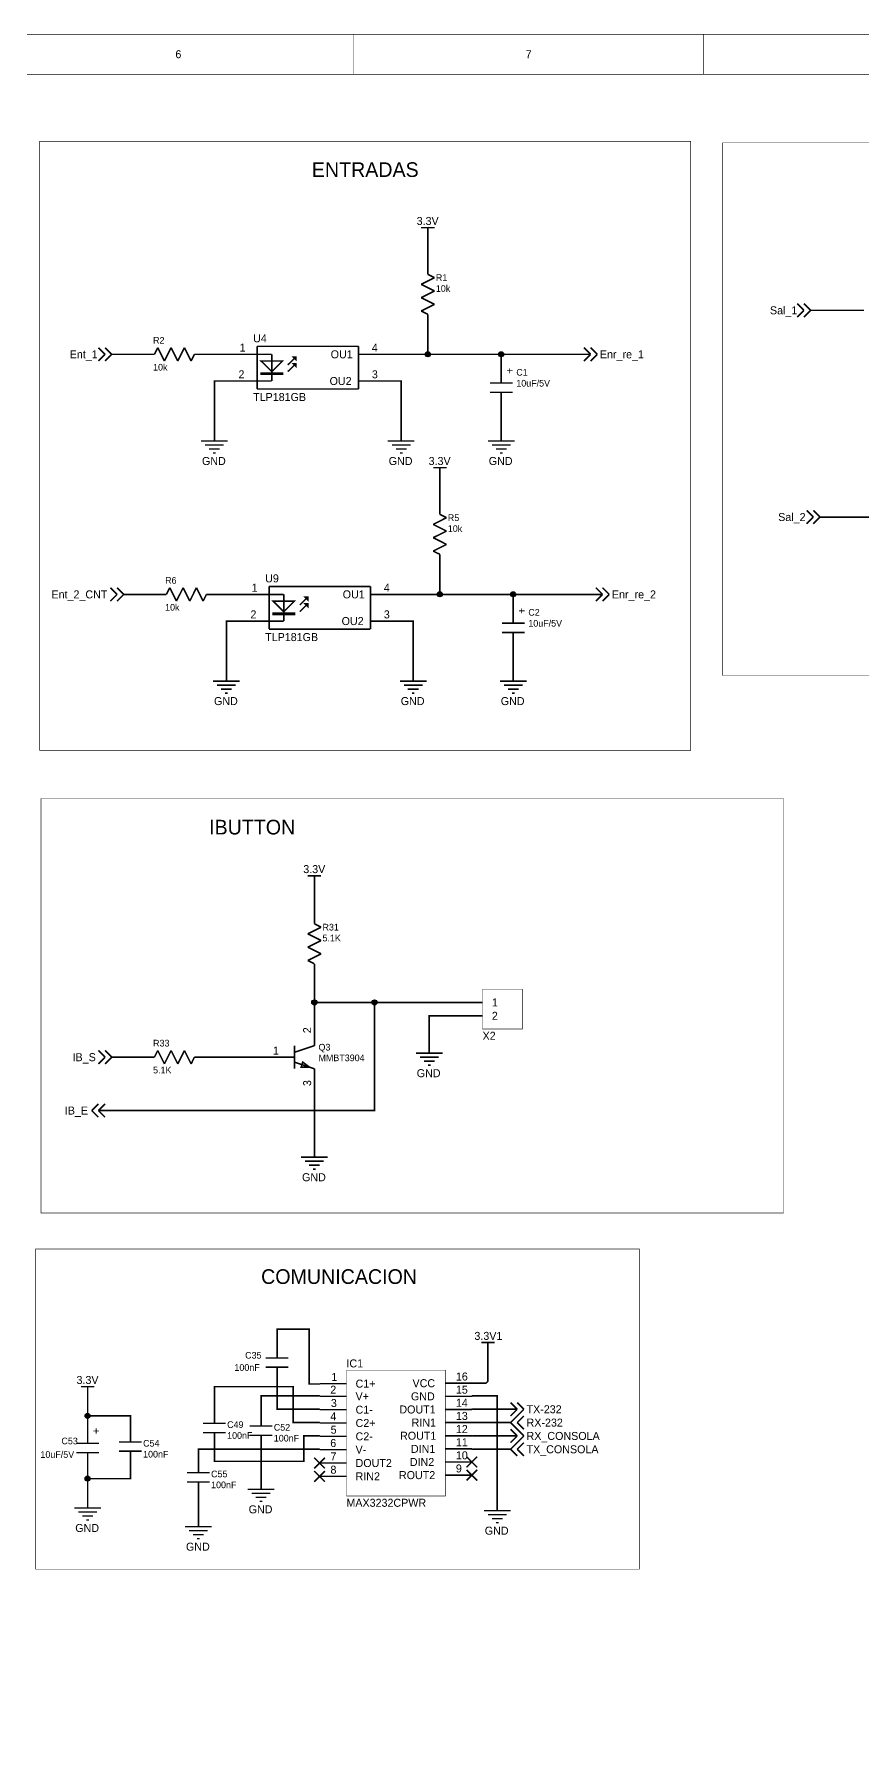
# Model space of a CAD drawing. Header units: millimetres. Extents: x 0 to 800, y 0 to 566.
# Drawn here: x 339.3 to 497, y 242.9 to 566.5 of the extents above; entities that cross this region are included whole.
import ezdxf

# ---------------------------------------------------------------- set-up
doc = ezdxf.new("R2010")
doc.units = ezdxf.units.MM
doc.layers.add('Sheet', color=255, linetype='Continuous')

msp = doc.modelspace()

# ---------------------------------------------------------------- linework, layer by layer
at = {"layer": 'Sheet'}
for points, const_width in [([(0, 566.42), (800.06, 566.42), (800.06, 0.04), (0, 0.04), (0, 566.42)], 0.0991), ([(400.05, 558.8), (400.05, 566.42)], 0.0991), ([(466.73, 558.8), (466.73, 566.42)], 0.0991), ([(7.62, 558.8), (792.44, 558.8), (792.44, 7.66), (7.62, 7.66), (7.62, 558.8)], 0.0991), ([(340.36, 546.02), (464.32, 546.02), (464.32, 430.06), (340.36, 430.06), (340.36, 546.02)], 0.0991), ([(470.41, 545.75), (563.57, 545.75), (563.57, 444.29), (470.41, 444.29), (470.41, 545.75)], 0.0991), ([(413, 529.59), (415.54, 529.59)], 0.3), ([(414.27, 527.05), (414.27, 529.59)], 0.3), ([(414.27, 523.24), (414.27, 527.05)], 0.3), ([(414.27, 520.7), (414.27, 523.24)], 0.3), ([(415.54, 520.06), (413, 518.79)], 0.3), ([(413, 518.79), (415.54, 517.52)], 0.3), ([(414.27, 520.7), (415.54, 520.06)], 0.3), ([(415.54, 517.52), (413, 516.25)], 0.3), ([(413, 516.25), (415.54, 514.99)], 0.3), ([(415.54, 514.99), (413, 513.71)], 0.3), ([(485.9, 513.84), (484.63, 515.11)], 0.3), ([(487.17, 513.84), (485.9, 515.11)], 0.3), ([(413, 513.71), (414.27, 513.08)], 0.3), ([(414.27, 513.08), (414.27, 510.54)], 0.3), ([(485.9, 513.84), (484.63, 512.57)], 0.3), ([(487.17, 513.84), (485.9, 512.57)], 0.3), ([(487.68, 513.84), (487.17, 513.84)], 0.3), ([(494.79, 513.84), (487.68, 513.84)], 0.3), ([(497.33, 513.84), (494.79, 513.84)], 0.3), ([(404.11, 505.46), (414.27, 505.46), (414.27, 510.54)], 0.3), ([(352.81, 505.46), (351.54, 506.73)], 0.3), ([(352.81, 505.46), (351.54, 504.19)], 0.3), ([(354.08, 505.46), (352.81, 506.73)], 0.3), ([(354.08, 505.46), (352.81, 504.19)], 0.3), ([(354.58, 505.46), (354.08, 505.46)], 0.3), ([(354.58, 505.46), (359.66, 505.46)], 0.3), ([(362.2, 505.46), (359.66, 505.46)], 0.3), ([(362.84, 506.73), (362.2, 505.46)], 0.3), ([(364.11, 504.19), (362.84, 506.73)], 0.3), ([(365.38, 506.73), (364.11, 504.19)], 0.3), ([(366.65, 504.19), (365.38, 506.73)], 0.3), ([(367.92, 506.73), (366.65, 504.19)], 0.3), ([(369.19, 504.19), (367.92, 506.73)], 0.3), ([(369.82, 505.46), (369.19, 504.19)], 0.3), ([(369.82, 505.46), (372.36, 505.46)], 0.3), ([(378.71, 505.46), (372.36, 505.46)], 0.3), ([(381.25, 505.46), (378.71, 505.46)], 0.3), ([(381.25, 505.46), (384.56, 505.46)], 0.3), ([(381.76, 506.98), (381.76, 498.86)], 0.3), ([(381.76, 506.98), (401.07, 506.98)], 0.3), ([(384.56, 505.46), (384.56, 500.38)], 0.3), ([(389.13, 504.95), (387.6, 503.43)], 0.3), ([(401.07, 506.98), (401.07, 498.86)], 0.3), ([(401.57, 505.46), (401.07, 505.46)], 0.3), ([(401.57, 505.46), (404.11, 505.46)], 0.3), ([(428.24, 502.92), (428.24, 505.46), (414.27, 505.46)], 0.3), ([(443.48, 505.46), (428.24, 505.46)], 0.3), ([(443.48, 505.46), (445.26, 505.46)], 0.3), ([(445.26, 505.46), (443.99, 506.73)], 0.3), ([(445.26, 505.46), (443.99, 504.19)], 0.3), ([(446.53, 505.46), (445.26, 506.73)], 0.3), ([(446.53, 505.46), (445.26, 504.19)], 0.3), ([(389.13, 503.68), (387.6, 502.16)], 0.3), ([(428.24, 500.38), (428.24, 502.92)], 0.3), ([(378.71, 500.38), (373.63, 500.38), (373.63, 491.49)], 0.3), ([(381.25, 500.38), (378.71, 500.38)], 0.3), ([(381.25, 500.38), (384.56, 500.38)], 0.3), ([(381.76, 498.86), (401.07, 498.86)], 0.3), ([(401.07, 500.38), (401.57, 500.38)], 0.3), ([(401.57, 500.38), (404.11, 500.38)], 0.3), ([(404.11, 500.38), (409.19, 500.38), (409.19, 491.49)], 0.3), ([(430.4, 500), (426.08, 500)], 0.3), ([(426.08, 498.22), (430.4, 498.22)], 0.3), ([(428.24, 500), (428.24, 500.38)], 0.3), ([(428.24, 497.84), (428.24, 498.22)], 0.3), ([(428.24, 497.84), (428.24, 495.3)], 0.3), ([(428.24, 495.3), (428.24, 491.49)], 0.3), ([(371.09, 488.95), (376.17, 488.95)], 0.3), ([(373.63, 491.49), (373.63, 488.95)], 0.3), ([(406.65, 488.95), (411.73, 488.95)], 0.3), ([(409.19, 491.49), (409.19, 488.95)], 0.3), ([(425.7, 488.95), (430.78, 488.95)], 0.3), ([(428.24, 491.49), (428.24, 488.95)], 0.3), ([(371.86, 488.19), (375.41, 488.19)], 0.3), ([(372.62, 487.43), (374.65, 487.43)], 0.3), ([(373.38, 486.66), (373.89, 486.66)], 0.3), ([(407.42, 488.19), (410.97, 488.19)], 0.3), ([(408.18, 487.43), (410.21, 487.43)], 0.3), ([(408.94, 486.66), (409.45, 486.66)], 0.3), ([(426.47, 488.19), (430.02, 488.19)], 0.3), ([(427.23, 487.43), (429.26, 487.43)], 0.3), ([(427.99, 486.66), (428.5, 486.66)], 0.3), ([(415.29, 483.87), (417.83, 483.87)], 0.3), ([(416.56, 481.33), (416.56, 483.87)], 0.3), ([(416.56, 477.52), (416.56, 481.33)], 0.3), ([(416.56, 474.98), (416.56, 477.52)], 0.3), ([(487.68, 474.47), (486.41, 475.74)], 0.3), ([(488.95, 474.47), (487.68, 475.74)], 0.3), ([(417.83, 474.35), (415.29, 473.07)], 0.3), ([(415.29, 473.07), (417.83, 471.8)], 0.3), ([(416.56, 474.98), (417.83, 474.35)], 0.3), ([(487.68, 474.47), (486.41, 473.2)], 0.3), ([(488.95, 474.47), (487.68, 473.2)], 0.3), ([(489.46, 474.47), (488.95, 474.47)], 0.3), ([(496.57, 474.47), (489.46, 474.47)], 0.3), ([(499.11, 474.47), (496.57, 474.47)], 0.3), ([(417.83, 471.8), (415.29, 470.54)], 0.3), ([(415.29, 470.54), (417.83, 469.26)], 0.3), ([(417.83, 469.26), (415.29, 467.99)], 0.3), ([(415.29, 467.99), (416.56, 467.36)], 0.3), ([(416.56, 467.36), (416.56, 464.82)], 0.3), ([(406.4, 459.74), (416.56, 459.74), (416.56, 464.82)], 0.3), ([(355.09, 459.74), (353.82, 461.01)], 0.3), ([(355.09, 459.74), (353.82, 458.47)], 0.3), ([(356.36, 459.74), (355.09, 461.01)], 0.3), ([(356.36, 459.74), (355.09, 458.47)], 0.3), ([(356.87, 459.74), (356.36, 459.74)], 0.3), ([(356.87, 459.74), (361.95, 459.74)], 0.3), ([(364.49, 459.74), (361.95, 459.74)], 0.3), ([(365.12, 461.01), (364.49, 459.74)], 0.3), ([(366.39, 458.47), (365.12, 461.01)], 0.3), ([(367.67, 461.01), (366.39, 458.47)], 0.3), ([(368.94, 458.47), (367.67, 461.01)], 0.3), ([(370.2, 461.01), (368.94, 458.47)], 0.3), ([(371.48, 458.47), (370.2, 461.01)], 0.3), ([(372.11, 459.74), (371.48, 458.47)], 0.3), ([(372.11, 459.74), (374.65, 459.74)], 0.3), ([(381, 459.74), (374.65, 459.74)], 0.3), ([(383.54, 459.74), (381, 459.74)], 0.3), ([(383.54, 459.74), (386.84, 459.74)], 0.3), ([(384.05, 461.26), (384.05, 453.14)], 0.3), ([(384.05, 461.26), (403.35, 461.26)], 0.3), ([(386.84, 459.74), (386.84, 454.66)], 0.3), ([(403.35, 461.26), (403.35, 453.14)], 0.3), ([(403.86, 459.74), (403.35, 459.74)], 0.3), ([(403.86, 459.74), (406.4, 459.74)], 0.3), ([(430.53, 457.2), (430.53, 459.74), (416.56, 459.74)], 0.3), ([(445.77, 459.74), (430.53, 459.74)], 0.3), ([(445.77, 459.74), (447.55, 459.74)], 0.3), ([(447.55, 459.74), (446.28, 461.01)], 0.3), ([(447.55, 459.74), (446.28, 458.47)], 0.3), ([(448.82, 459.74), (447.55, 461.01)], 0.3), ([(448.82, 459.74), (447.55, 458.47)], 0.3), ([(391.41, 459.23), (389.89, 457.71)], 0.3), ([(391.41, 457.96), (389.89, 456.44)], 0.3), ([(430.53, 454.66), (430.53, 457.2)], 0.3), ([(381, 454.66), (375.92, 454.66), (375.92, 445.77)], 0.3), ([(383.54, 454.66), (381, 454.66)], 0.3), ([(383.54, 454.66), (386.84, 454.66)], 0.3), ([(384.05, 453.14), (403.35, 453.14)], 0.3), ([(403.35, 454.66), (403.86, 454.66)], 0.3), ([(403.86, 454.66), (406.4, 454.66)], 0.3), ([(406.4, 454.66), (411.48, 454.66), (411.48, 445.77)], 0.3), ([(432.69, 454.28), (428.37, 454.28)], 0.3), ([(430.53, 454.28), (430.53, 454.66)], 0.3), ([(428.37, 452.5), (432.69, 452.5)], 0.3), ([(430.53, 452.12), (430.53, 452.5)], 0.3), ([(430.53, 452.12), (430.53, 449.58)], 0.3), ([(430.53, 449.58), (430.53, 445.77)], 0.3), ([(373.38, 443.23), (378.46, 443.23)], 0.3), ([(375.92, 445.77), (375.92, 443.23)], 0.3), ([(408.94, 443.23), (414.02, 443.23)], 0.3), ([(411.48, 445.77), (411.48, 443.23)], 0.3), ([(427.99, 443.23), (433.07, 443.23)], 0.3), ([(430.53, 445.77), (430.53, 443.23)], 0.3), ([(374.14, 442.47), (377.7, 442.47)], 0.3), ([(374.9, 441.71), (376.94, 441.71)], 0.3), ([(375.67, 440.94), (376.17, 440.94)], 0.3), ([(409.7, 442.47), (413.26, 442.47)], 0.3), ([(410.46, 441.71), (412.5, 441.71)], 0.3), ([(411.23, 440.94), (411.73, 440.94)], 0.3), ([(428.75, 442.47), (432.31, 442.47)], 0.3), ([(429.51, 441.71), (431.55, 441.71)], 0.3), ([(430.28, 440.94), (430.78, 440.94)], 0.3), ([(340.61, 420.88), (482, 420.88), (482, 341.93), (340.61, 341.93), (340.61, 420.88)], 0.0991), ([(391.41, 406.15), (393.95, 406.15)], 0.3), ([(392.68, 403.61), (392.68, 406.15)], 0.3), ([(392.68, 403.61), (392.68, 399.54)], 0.3), ([(392.68, 397), (392.68, 399.54)], 0.3), ([(393.95, 396.37), (391.41, 395.1)], 0.3), ([(391.41, 395.1), (393.95, 393.83)], 0.3), ([(392.68, 397), (393.95, 396.37)], 0.3), ([(393.95, 393.83), (391.41, 392.56)], 0.3), ([(391.41, 392.56), (393.95, 391.29)], 0.3), ([(393.95, 391.29), (391.41, 390.02)], 0.3), ([(391.41, 390.02), (392.68, 389.38)], 0.3), ([(392.68, 389.38), (392.68, 386.84)], 0.3), ([(392.68, 386.84), (392.68, 382.02), (392.68, 376.68)], 0.3), ([(353.31, 361.44), (404.11, 361.44), (404.11, 382.02), (392.68, 382.02)], 0.3), ([(404.11, 382.02), (419.61, 382.02)], 0.3), ([(424.69, 382.02), (419.61, 382.02)], 0.3), ([(424.69, 384.56), (432.27, 384.56), (432.27, 376.98), (424.69, 376.98), (424.69, 384.56)], 0.0991), ([(419.61, 379.48), (414.53, 379.48), (414.53, 374.9)], 0.3), ([(424.69, 379.48), (419.61, 379.48)], 0.3), ([(392.68, 374.14), (392.68, 376.68)], 0.3), ([(352.81, 371.6), (351.54, 372.87)], 0.3), ([(354.08, 371.6), (352.81, 372.87)], 0.3), ([(362.84, 372.87), (362.2, 371.6)], 0.3), ([(364.11, 370.33), (362.84, 372.87)], 0.3), ([(365.38, 372.87), (364.11, 370.33)], 0.3), ([(366.65, 370.33), (365.38, 372.87)], 0.3), ([(367.92, 372.87), (366.65, 370.33)], 0.3), ([(369.19, 370.33), (367.92, 372.87)], 0.3), ([(392.68, 373.81), (388.87, 372.54)], 0.3), ([(388.87, 373.81), (388.87, 369.39)], 0.3), ([(392.68, 374.14), (392.68, 373.81)], 0.3), ([(411.99, 372.36), (417.07, 372.36)], 0.3), ([(414.53, 374.9), (414.53, 372.36)], 0.3), ([(352.81, 371.6), (351.54, 370.33)], 0.3), ([(354.08, 371.6), (352.81, 370.33)], 0.3), ([(354.58, 371.6), (354.08, 371.6)], 0.3), ([(354.58, 371.6), (359.66, 371.6)], 0.3), ([(362.2, 371.6), (359.66, 371.6)], 0.3), ([(369.82, 371.6), (369.19, 370.33)], 0.3), ([(369.82, 371.6), (372.36, 371.6)], 0.3), ([(372.36, 371.6), (385.06, 371.6)], 0.3), ([(387.6, 371.6), (385.06, 371.6)], 0.3), ([(388.87, 371.6), (387.6, 371.6)], 0.3), ([(392.68, 369.39), (388.87, 370.66)], 0.3), ([(392.68, 369.39), (392.68, 369.06)], 0.3), ([(392.68, 369.06), (392.68, 366.52)], 0.3), ([(412.75, 371.6), (416.31, 371.6)], 0.3), ([(413.51, 370.84), (415.54, 370.84)], 0.3), ([(414.27, 370.08), (414.78, 370.08)], 0.3), ([(392.68, 366.52), (392.68, 355.09)], 0.3), ([(350.27, 361.44), (351.54, 362.71)], 0.3), ([(351.54, 361.44), (352.81, 362.71)], 0.3), ([(350.27, 361.44), (351.54, 360.17)], 0.3), ([(351.54, 361.44), (352.81, 360.17)], 0.3), ([(353.31, 361.44), (351.54, 361.44)], 0.3), ([(390.14, 352.55), (395.22, 352.55)], 0.3), ([(392.68, 355.09), (392.68, 352.55)], 0.3), ([(390.91, 351.79), (394.46, 351.79)], 0.3), ([(391.67, 351.03), (393.7, 351.03)], 0.3), ([(392.43, 350.27), (392.94, 350.27)], 0.3), ([(339.6, 335.07), (454.56, 335.07), (454.56, 274.11), (339.6, 274.11), (339.6, 335.07)], 0.0991), ([(385.57, 317.25), (385.57, 319.79), (391.67, 319.79), (391.67, 309.37), (393.6, 309.37), (393.66, 309.43)], 0.3), ([(385.57, 314.71), (385.57, 317.25)], 0.3), ([(424.43, 317.25), (426.97, 317.25)], 0.3), ([(425.7, 314.71), (425.7, 317.25)], 0.3), ([(387.73, 314.32), (383.41, 314.32)], 0.3), ([(385.57, 314.71), (385.57, 314.32)], 0.3), ([(422.66, 309.51), (425.33, 309.51), (425.7, 309.88), (425.7, 314.71)], 0.3), ([(383.41, 312.55), (387.73, 312.55)], 0.3), ([(385.57, 312.55), (385.57, 312.17)], 0.3), ([(385.57, 312.17), (385.57, 309.63)], 0.3), ([(398.77, 312.01), (417.61, 312.01), (417.61, 288.05), (398.77, 288.05), (398.77, 312.01)], 0.0991), ([(348.23, 308.86), (350.77, 308.86)], 0.3), ([(349.5, 306.32), (349.5, 308.86)], 0.3), ([(393.66, 301.93), (393.58, 302.01), (388.62, 302.01), (388.62, 308.86), (373.63, 308.86), (373.63, 304.8)], 0.3), ([(393.66, 304.47), (393.58, 304.55), (385.57, 304.55), (385.57, 309.63)], 0.3), ([(398.74, 309.43), (393.66, 309.43)], 0.3), ([(417.58, 309.51), (422.66, 309.51)], 0.3), ([(349.5, 306.32), (349.5, 303.28)], 0.3), ([(373.63, 302.26), (373.63, 304.8)], 0.3), ([(393.66, 307.01), (393.58, 307.09), (382.52, 307.09), (382.52, 304.29)], 0.3), ([(382.52, 301.75), (382.52, 304.29)], 0.3), ([(398.74, 307.01), (393.66, 307.01)], 0.3), ([(398.74, 304.47), (393.66, 304.47)], 0.3), ([(417.58, 307.01), (422.66, 307.01)], 0.3), ([(417.58, 304.51), (422.66, 304.51)], 0.3), ([(427.48, 287.78), (427.48, 307.09), (422.74, 307.09), (422.66, 307.01)], 0.3), ([(429.51, 304.55), (422.7, 304.55), (422.66, 304.51)], 0.3), ([(429.51, 304.55), (431.29, 304.55)], 0.3), ([(431.29, 304.55), (430.02, 305.82)], 0.3), ([(431.29, 304.55), (430.02, 303.28)], 0.3), ([(432.56, 304.55), (431.29, 305.82)], 0.3), ([(432.56, 304.55), (431.29, 303.28)], 0.3), ([(349.5, 300.99), (349.5, 303.28), (357.63, 303.28), (357.63, 301.24)], 0.3), ([(349.5, 298.45), (349.5, 300.99)], 0.3), ([(357.63, 298.7), (357.63, 301.24)], 0.3), ([(375.79, 301.88), (371.48, 301.88)], 0.3), ([(373.63, 301.88), (373.63, 302.26)], 0.3), ([(384.68, 301.37), (380.37, 301.37)], 0.3), ([(382.52, 301.37), (382.52, 301.75)], 0.3), ([(398.74, 301.93), (393.66, 301.93)], 0.3), ([(417.58, 302.01), (422.66, 302.01)], 0.3), ([(429.51, 302.01), (422.66, 302.01)], 0.3), ([(429.51, 302.01), (430.02, 302.01)], 0.3), ([(430.02, 302.01), (431.29, 303.28)], 0.3), ([(430.02, 302.01), (431.29, 300.74)], 0.3), ([(431.29, 302.01), (432.56, 303.28)], 0.3), ([(431.29, 302.01), (432.56, 300.74)], 0.3), ([(351.66, 298.07), (347.35, 298.07)], 0.3), ([(349.5, 298.07), (349.5, 298.45)], 0.3), ([(359.79, 298.32), (355.47, 298.32)], 0.3), ([(357.63, 298.32), (357.63, 298.7)], 0.3), ([(371.48, 300.1), (375.79, 300.1)], 0.3), ([(373.63, 299.72), (373.63, 300.1)], 0.3), ([(373.63, 299.72), (373.63, 297.18)], 0.3), ([(373.63, 297.18), (373.63, 294.64), (390.65, 294.64), (390.65, 299.47), (393.58, 299.47), (393.66, 299.39)], 0.3), ([(380.37, 299.59), (384.68, 299.59)], 0.3), ([(382.52, 299.21), (382.52, 299.59)], 0.3), ([(382.52, 299.21), (382.52, 296.67)], 0.3), ([(398.74, 299.39), (393.66, 299.39)], 0.3), ([(417.58, 299.51), (422.66, 299.51)], 0.3), ([(429.51, 299.47), (422.7, 299.47), (422.66, 299.51)], 0.3), ([(429.51, 299.47), (431.29, 299.47)], 0.3), ([(431.29, 299.47), (430.02, 300.74)], 0.3), ([(431.29, 299.47), (430.02, 298.2)], 0.3), ([(430.02, 296.93), (431.29, 298.2)], 0.3), ([(432.56, 299.47), (431.29, 300.74)], 0.3), ([(432.56, 299.47), (431.29, 298.2)], 0.3), ([(431.29, 296.93), (432.56, 298.2)], 0.3), ([(347.35, 296.29), (351.66, 296.29)], 0.3), ([(349.5, 295.91), (349.5, 296.29)], 0.3), ([(349.5, 295.91), (349.5, 293.37)], 0.3), ([(355.47, 296.55), (359.79, 296.55)], 0.3), ([(357.63, 296.16), (357.63, 296.55)], 0.3), ([(357.63, 296.16), (357.63, 293.62)], 0.3), ([(393.66, 296.85), (393.58, 296.93), (370.59, 296.93), (370.59, 295.4)], 0.3), ([(370.59, 292.86), (370.59, 295.4)], 0.3), ([(382.52, 296.67), (382.52, 291.85)], 0.3), ([(392.64, 293.29), (394.67, 295.32)], 0.3), ([(392.64, 295.32), (394.67, 293.29)], 0.3), ([(398.74, 296.85), (393.66, 296.85)], 0.3), ([(398.74, 294.31), (393.66, 294.31)], 0.3), ([(417.58, 297.01), (422.66, 297.01)], 0.3), ([(417.58, 294.51), (422.66, 294.51)], 0.3), ([(421.64, 293.49), (423.67, 295.52)], 0.3), ([(421.64, 295.52), (423.67, 293.49)], 0.3), ([(429.51, 296.93), (422.74, 296.93), (422.66, 297.01)], 0.3), ([(429.51, 296.93), (430.02, 296.93)], 0.3), ([(430.02, 296.93), (431.29, 295.66)], 0.3), ([(431.29, 296.93), (432.56, 295.66)], 0.3), ([(357.63, 293.62), (357.63, 291.34), (349.5, 291.34), (349.5, 293.37)], 0.3), ([(349.5, 291.34), (349.5, 288.29)], 0.3), ([(372.75, 292.48), (368.43, 292.48)], 0.3), ([(370.59, 292.86), (370.59, 292.48)], 0.3), ([(382.52, 291.85), (382.52, 289.31)], 0.3), ([(392.64, 290.75), (394.67, 292.78)], 0.3), ([(392.64, 292.78), (394.67, 290.75)], 0.3), ([(398.74, 291.77), (393.66, 291.77)], 0.3), ([(417.58, 292.01), (422.66, 292.01)], 0.3), ([(421.64, 290.99), (423.67, 293.02)], 0.3), ([(421.64, 293.02), (423.67, 290.99)], 0.3), ([(349.5, 288.29), (349.5, 285.75)], 0.3), ([(368.43, 290.7), (372.75, 290.7)], 0.3), ([(370.59, 290.7), (370.59, 290.32)], 0.3), ([(370.59, 290.32), (370.59, 287.78)], 0.3), ([(379.98, 289.31), (385.06, 289.31)], 0.3), ([(380.75, 288.54), (384.3, 288.54)], 0.3), ([(346.96, 285.75), (352.04, 285.75)], 0.3), ([(347.73, 284.99), (351.28, 284.99)], 0.3), ([(370.59, 284.73), (370.59, 287.78)], 0.3), ([(370.59, 284.73), (370.59, 282.19)], 0.3), ([(381.51, 287.78), (383.54, 287.78)], 0.3), ([(382.27, 287.02), (382.78, 287.02)], 0.3), ([(424.94, 285.24), (430.02, 285.24)], 0.3), ([(427.48, 287.78), (427.48, 285.24)], 0.3), ([(348.49, 284.23), (350.52, 284.23)], 0.3), ([(349.25, 283.46), (349.76, 283.46)], 0.3), ([(368.05, 282.19), (373.13, 282.19)], 0.3), ([(368.81, 281.43), (372.36, 281.43)], 0.3), ([(425.7, 284.48), (429.26, 284.48)], 0.3), ([(426.47, 283.72), (428.5, 283.72)], 0.3), ([(427.23, 282.96), (427.74, 282.96)], 0.3), ([(369.57, 280.67), (371.6, 280.67)], 0.3), ([(370.33, 279.91), (370.84, 279.91)], 0.3)]:
    msp.add_lwpolyline(points, dxfattribs=dict(at, const_width=const_width))
at = {"layer": 'Sheet', "const_width": 0.3}
for points in [[(389.13, 504.44), (388.62, 504.95), (389.13, 504.95), (389.13, 504.44)], [(389.13, 504.44), (389.13, 504.95), (388.62, 504.95), (389.13, 504.44)], [(384.56, 502.16), (382.52, 504.19), (386.59, 504.19), (384.56, 502.16)], [(382.52, 504.19), (386.59, 504.19), (384.56, 502.16), (382.52, 504.19)], [(386.59, 501.65), (382.52, 501.65), (382.52, 501.9), (386.59, 501.9), (386.59, 501.65)], [(386.59, 501.9), (386.59, 501.65), (382.52, 501.65), (382.52, 501.9), (386.59, 501.9)], [(389.13, 503.17), (388.62, 503.68), (389.13, 503.68), (389.13, 503.17)], [(389.13, 503.17), (389.13, 503.68), (388.62, 503.68), (389.13, 503.17)], [(386.84, 456.44), (384.81, 458.47), (388.87, 458.47), (386.84, 456.44)], [(384.81, 458.47), (388.87, 458.47), (386.84, 456.44), (384.81, 458.47)], [(388.87, 455.93), (384.81, 455.93), (384.81, 456.18), (388.87, 456.18), (388.87, 455.93)], [(388.87, 456.18), (388.87, 455.93), (384.81, 455.93), (384.81, 456.18), (388.87, 456.18)], [(391.41, 458.72), (390.91, 459.23), (391.41, 459.23), (391.41, 458.72)], [(391.41, 458.72), (391.41, 459.23), (390.91, 459.23), (391.41, 458.72)], [(391.41, 457.45), (390.91, 457.96), (391.41, 457.96), (391.41, 457.45)], [(391.41, 457.45), (391.41, 457.96), (390.91, 457.96), (391.41, 457.45)], [(391.72, 369.7), (390.14, 369.7), (390.45, 370.66), (391.72, 369.7)], [(391.72, 369.7), (390.14, 369.7), (390.45, 370.66), (391.72, 369.7)]]:
    msp.add_lwpolyline(points, close=True, dxfattribs=at)
at = {"layer": 'Sheet', "const_width": 0.508}
for points in [[(414.02, 505.46, 1), (414.53, 505.46, 1)], [(427.99, 505.46, 1), (428.5, 505.46, 1)], [(416.31, 459.74, 1), (416.81, 459.74, 1)], [(430.28, 459.74, 1), (430.78, 459.74, 1)], [(392.43, 382.02, 1), (392.94, 382.02, 1)], [(403.86, 382.02, 1), (404.37, 382.02, 1)], [(349.25, 303.28, 1), (349.76, 303.28, 1)], [(349.25, 291.34, 1), (349.76, 291.34, 1)]]:
    msp.add_lwpolyline(points, format="xyb", close=True, dxfattribs=at)
at = {"layer": 'Sheet'}
for centre, major_axis, ratio in [((414.25, 505.48), (0, 0.487), 0.99721), ((414.25, 505.48), (0, 0.487), 0.99721), ((414.25, 505.48), (0, 0.487), 0.99721), ((414.25, 505.48), (0, 0.487), 0.99721), ((428.22, 505.48), (0, 0.487), 0.999963), ((428.22, 505.48), (0, 0.487), 0.999963), ((428.22, 505.48), (0, 0.487), 0.999963), ((428.22, 505.48), (0, 0.487), 0.999963), ((416.54, 459.76), (0, 0.487), 0.999958), ((416.54, 459.76), (0, 0.487), 0.999958), ((416.54, 459.76), (0, 0.487), 0.999958), ((416.54, 459.76), (0, 0.487), 0.999958), ((430.51, 459.76), (0, 0.487), 0.997247), ((430.51, 459.76), (0, 0.487), 0.997247), ((430.51, 459.76), (0, 0.487), 0.997247), ((430.51, 459.76), (0, 0.487), 0.997247), ((392.66, 382.04), (0.487, 0), 0.99733), ((392.66, 382.04), (0.487, 0), 0.99733), ((392.66, 382.04), (0.487, 0), 0.99733), ((392.66, 382.04), (0.487, 0), 0.99733), ((404.09, 382.04), (0.487, 0), 0.99733), ((404.09, 382.04), (0.487, 0), 0.99733), ((404.09, 382.04), (0.487, 0), 0.99733), ((404.09, 382.04), (0.487, 0), 0.99733), ((349.48, 303.3), (0, 0.487), 0.999958), ((349.48, 303.3), (0, 0.487), 0.999958), ((349.48, 303.3), (0, 0.487), 0.999958), ((349.48, 303.3), (0, 0.487), 0.999958), ((349.48, 291.36), (0, 0.487), 0.999958), ((349.48, 291.36), (0, 0.487), 0.999958), ((349.48, 291.36), (0, 0.487), 0.999958), ((349.48, 291.36), (0, 0.487), 0.999958)]:
    msp.add_ellipse(centre, major_axis=major_axis, ratio=ratio, dxfattribs=at)

# ---------------------------------------------------------------- texts
for s, height, p in [('6', 1.52, (366.2, 561.85)), ('7', 1.52, (432.9, 561.85)), ('ENTRADAS', 2.794, (392.18, 539.24)), ('3.3V', 1.524, (412.14, 530.1)), ('10k', 1.27, (415.8, 517.36)), ('R1', 1.27, (415.8, 519.43)), ('Sal_1', 1.524, (479.42, 513.08)), ('R2', 1.27, (361.95, 507.49)), ('U4', 1.524, (381, 507.75)), ('Ent_1', 1.524, (346.07, 504.7)), ('1', 1.52, (378.42, 505.97)), ('OU1', 1.524, (395.77, 504.7)), ('4', 1.52, (403.61, 505.97)), ('Enr_re_1', 1.524, (447.04, 504.7)), ('10k', 1.27, (361.95, 502.37)), ('2', 1.52, (378.21, 500.89)), ('3', 1.52, (403.61, 500.89)), ('C1', 1.27, (431.12, 501.4)), ('OU2', 1.524, (395.56, 499.62)), ('10uF/5V', 1.27, (431.12, 499.32)), ('TLP181GB', 1.524, (381, 496.57)), ('GND', 1.524, (371.26, 484.38)), ('GND', 1.524, (406.82, 484.38)), ('3.3V', 1.524, (414.42, 484.38)), ('GND', 1.524, (425.87, 484.38)), ('10k', 1.27, (418.08, 471.64)), ('R5', 1.27, (418.08, 473.71)), ('Sal_2', 1.524, (480.99, 473.71)), ('R6', 1.27, (364.24, 461.77)), ('U9', 1.524, (383.29, 462.03)), ('Ent_2_CNT', 1.524, (342.6, 458.98)), ('1', 1.52, (380.7, 460.25)), ('OU1', 1.524, (398.06, 458.98)), ('4', 1.52, (405.89, 460.25)), ('Enr_re_2', 1.524, (449.33, 458.98)), ('10k', 1.27, (364.24, 456.65)), ('2', 1.52, (380.49, 455.17)), ('3', 1.52, (405.89, 455.17)), ('C2', 1.27, (433.41, 455.68)), ('OU2', 1.524, (397.85, 453.9)), ('10uF/5V', 1.27, (433.41, 453.6)), ('TLP181GB', 1.524, (383.29, 450.85)), ('GND', 1.524, (373.55, 438.66)), ('GND', 1.524, (409.11, 438.66)), ('GND', 1.524, (428.16, 438.66)), ('IBUTTON', 2.794, (372.62, 414.02)), ('3.3V', 1.524, (390.55, 406.66)), ('5.1K', 1.27, (394.21, 393.66)), ('R31', 1.27, (394.21, 395.73)), ('1', 1.52, (426.47, 381.26)), ('2', 1.52, (426.47, 378.72)), ('X2', 1.524, (424.69, 374.91)), ('IB_S', 1.524, (346.62, 370.84)), ('R33', 1.27, (361.95, 373.64)), ('1', 1.52, (384.77, 372.11)), ('Q3', 1.27, (393.45, 372.87)), ('MMBT3904', 1.27, (393.45, 370.84)), ('5.1K', 1.27, (361.95, 368.51)), ('GND', 1.524, (412.16, 367.79)), ('IB_E', 1.524, (345.14, 360.68)), ('GND', 1.524, (390.31, 347.98)), ('COMUNICACION', 2.794, (382.52, 328.42)), ('3.3V1', 1.524, (423.14, 317.76)), ('C35', 1.27, (379.48, 314.2)), ('IC1', 1.524, (398.77, 312.52)), ('3.3V', 1.524, (347.37, 309.37)), ('100nF', 1.27, (377.44, 311.87)), ('1', 1.52, (395.9, 309.94)), ('16', 1.524, (419.61, 310.02)), ('2', 1.52, (395.69, 307.52)), ('V+', 1.524, (400.51, 306.25)), ('C1+', 1.524, (400.51, 308.67)), ('GND', 1.524, (411.05, 306.25)), ('VCC', 1.524, (411.35, 308.75)), ('15', 1.524, (419.61, 307.52)), ('3', 1.52, (395.81, 304.98)), ('C1-', 1.524, (400.51, 303.71)), ('DOUT1', 1.524, (408.85, 303.75)), ('14', 1.524, (419.61, 305.02)), ('TX-232', 1.524, (433.07, 303.79)), ('C49', 1.27, (376.05, 300.99)), ('C52', 1.27, (384.94, 300.48)), ('4', 1.52, (395.69, 302.44)), ('5', 1.52, (395.77, 299.9)), ('C2+', 1.524, (400.51, 301.17)), ('RIN1', 1.524, (411.18, 301.25)), ('13', 1.524, (419.61, 302.52)), ('12', 1.524, (419.61, 300.02)), ('RX-232', 1.524, (433.07, 301.25)), ('C53', 1.27, (344.5, 297.88)), ('C54', 1.27, (360.05, 297.44)), ('100nF', 1.27, (376.05, 298.92)), ('100nF', 1.27, (384.94, 298.41)), ('6', 1.52, (395.69, 297.36)), ('C2-', 1.524, (400.51, 298.63)), ('ROUT1', 1.524, (408.98, 298.75)), ('DIN1', 1.524, (411.05, 296.25)), ('11', 1.524, (419.61, 297.52)), ('TX_CONSOLA', 1.524, (433.07, 296.17)), ('RX_CONSOLA', 1.524, (433.07, 298.71)), ('10uF/5V', 1.27, (340.5, 295.3)), ('100nF', 1.27, (360.05, 295.36)), ('7', 1.52, (395.73, 294.82)), ('V-', 1.524, (400.51, 296.09)), ('DOUT2', 1.524, (400.51, 293.55)), ('DIN2', 1.524, (410.84, 293.75)), ('10', 1.524, (419.61, 295.02)), ('C55', 1.27, (373, 291.59)), ('8', 1.52, (395.73, 292.28)), ('RIN2', 1.524, (400.51, 291.01)), ('ROUT2', 1.524, (408.77, 291.25)), ('9', 1.52, (419.61, 292.52)), ('100nF', 1.27, (373, 289.52)), ('GND', 1.524, (380.15, 284.73)), ('MAX3232CPWR', 1.524, (398.77, 285.98)), ('GND', 1.524, (347.13, 281.18)), ('GND', 1.524, (425.11, 280.67)), ('GND', 1.524, (368.21, 277.62))]:
    msp.add_text(s, height=height, dxfattribs=at).set_placement(p)
for s, rotation, p in [('+', 270, (429.13, 502.92)), ('+', 270, (431.42, 457.2)), ('2', 90, (392.05, 376.17)), ('3', 90, (392.05, 366.1)), ('+', 270, (350.39, 300.99))]:
    msp.add_text(s, height=1.52, rotation=rotation, dxfattribs=at).set_placement(p)

doc.saveas('drawing.dxf')
